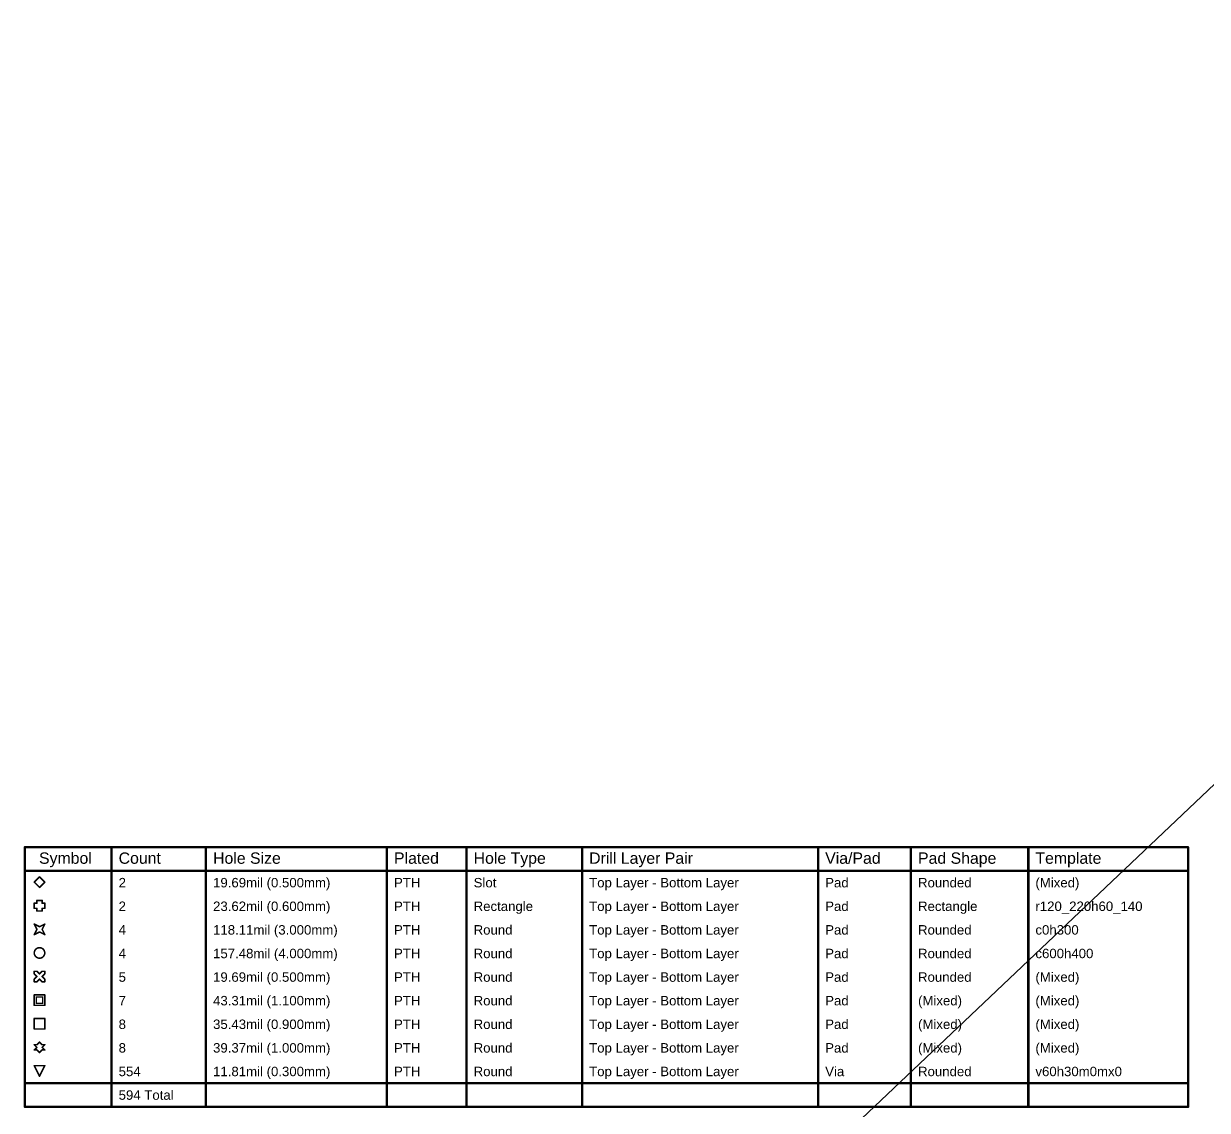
# Model space of a CAD drawing. Header units: inches. Extents: x 0 to 211, y 0 to 201.
# Drawn here: x 0.01 to 7.53, y 5.63 to 12.54 of the extents above; entities that cross this region are included whole.
import ezdxf

# ---------------------------------------------------------------- set-up
doc = ezdxf.new("R2010")
doc.units = ezdxf.units.IN
doc.header["$MEASUREMENT"] = 0
doc.layers.add('Drill Drawing', color=1, linetype='Continuous')
doc.layers.add('Top Solder', color=216, linetype='Continuous')
doc.styles.add('Arial', font='', dxfattribs={"height": 0.2})
doc.styles.get('Arial').set_extended_font_data('Arial')

# ---------------------------------------------------------------- blocks, each defined once
blk = doc.blocks.new('EC21EFA_512_STD_54')
at = {"layer": 'Top Solder'}
blk.add_line((-0.2804, 0.3158), (197.0929, -207.7091), dxfattribs=at)

msp = doc.modelspace()

# ---------------------------------------------------------------- linework, layer by layer
at = {"layer": 'Drill Drawing'}
for points in [[(0.0154, 7.305, 0.015, 0.015, 0), (7.4053, 7.305, 0.015, 0.015, 0)], [(0.0154, 5.655, 0.015, 0.015, 0), (0.0154, 7.305, 0.015, 0.015, 0)], [(0.5662, 5.655, 0.015, 0.015, 0), (0.5662, 7.305, 0.015, 0.015, 0)], [(1.1661, 5.655, 0.015, 0.015, 0), (1.1661, 7.305, 0.015, 0.015, 0)], [(2.3157, 5.655, 0.015, 0.015, 0), (2.3157, 7.305, 0.015, 0.015, 0)], [(2.8216, 5.655, 0.015, 0.015, 0), (2.8216, 7.305, 0.015, 0.015, 0)], [(3.5554, 5.655, 0.015, 0.015, 0), (3.5554, 7.305, 0.015, 0.015, 0)], [(5.055, 5.655, 0.015, 0.015, 0), (5.055, 7.305, 0.015, 0.015, 0)], [(5.6448, 5.655, 0.015, 0.015, 0), (5.6448, 7.305, 0.015, 0.015, 0)], [(6.3906, 5.655, 0.015, 0.015, 0), (6.3906, 7.305, 0.015, 0.015, 0)], [(7.4053, 5.655, 0.015, 0.015, 0), (7.4053, 7.305, 0.015, 0.015, 0)], [(0.0154, 7.155, 0.015, 0.015, 0), (7.4053, 7.155, 0.015, 0.015, 0)], [(0.0752, 7.0833, 0.01, 0.01, 0), (0.1085, 7.1167, 0.01, 0.01, 0)], [(0.0752, 7.0833, 0.01, 0.01, 0), (0.1085, 7.05, 0.01, 0.01, 0)], [(0.1085, 7.1167, 0.01, 0.01, 0), (0.1418, 7.0833, 0.01, 0.01, 0)], [(0.1085, 7.05, 0.01, 0.01, 0), (0.1418, 7.0833, 0.01, 0.01, 0)], [(0.0752, 6.9167, 0.01, 0.01, 0), (0.0752, 6.95, 0.01, 0.01, 0)], [(0.0752, 6.95, 0.01, 0.01, 0), (0.0918, 6.95, 0.01, 0.01, 0)], [(0.0752, 6.9167, 0.01, 0.01, 0), (0.0918, 6.9167, 0.01, 0.01, 0)], [(0.0918, 6.95, 0.01, 0.01, 0), (0.0918, 6.9667, 0.01, 0.01, 0)], [(0.0918, 6.9667, 0.01, 0.01, 0), (0.1252, 6.9667, 0.01, 0.01, 0)], [(0.0918, 6.9, 0.01, 0.01, 0), (0.0918, 6.9167, 0.01, 0.01, 0)], [(0.1252, 6.95, 0.01, 0.01, 0), (0.1252, 6.9667, 0.01, 0.01, 0)], [(0.1252, 6.95, 0.01, 0.01, 0), (0.1418, 6.95, 0.01, 0.01, 0)], [(0.1252, 6.9167, 0.01, 0.01, 0), (0.1418, 6.9167, 0.01, 0.01, 0)], [(0.1252, 6.9, 0.01, 0.01, 0), (0.1252, 6.9167, 0.01, 0.01, 0)], [(0.1418, 6.9167, 0.01, 0.01, 0), (0.1418, 6.95, 0.01, 0.01, 0)], [(0.0918, 6.9, 0.01, 0.01, 0), (0.1252, 6.9, 0.01, 0.01, 0)], [(0.0752, 6.8167, 0.01, 0.01, 0), (0.1085, 6.8, 0.01, 0.01, 0)], [(0.0752, 6.8167, 0.01, 0.01, 0), (0.0918, 6.7833, 0.01, 0.01, 0)], [(0.0752, 6.75, 0.01, 0.01, 0), (0.0918, 6.7833, 0.01, 0.01, 0)], [(0.0752, 6.75, 0.01, 0.01, 0), (0.1085, 6.7667, 0.01, 0.01, 0)], [(0.1085, 6.8, 0.01, 0.01, 0), (0.1418, 6.8167, 0.01, 0.01, 0)], [(0.1085, 6.7667, 0.01, 0.01, 0), (0.1418, 6.75, 0.01, 0.01, 0)], [(0.1252, 6.7833, 0.01, 0.01, 0), (0.1418, 6.8167, 0.01, 0.01, 0)], [(0.1252, 6.7833, 0.01, 0.01, 0), (0.1418, 6.75, 0.01, 0.01, 0)], [(0.0752, 6.5, 0.01, 0.01, 0), (0.0752, 6.5167, 0.01, 0.01, 0)], [(0.0752, 6.5167, 0.01, 0.01, 0), (0.0918, 6.5167, 0.01, 0.01, 0)], [(0.0752, 6.5, 0.01, 0.01, 0), (0.0918, 6.4833, 0.01, 0.01, 0)], [(0.0752, 6.4667, 0.01, 0.01, 0), (0.0918, 6.4833, 0.01, 0.01, 0)], [(0.0752, 6.45, 0.01, 0.01, 0), (0.0752, 6.4667, 0.01, 0.01, 0)], [(0.0918, 6.5167, 0.01, 0.01, 0), (0.1085, 6.5, 0.01, 0.01, 0)], [(0.0918, 6.45, 0.01, 0.01, 0), (0.1085, 6.4667, 0.01, 0.01, 0)], [(0.1085, 6.5, 0.01, 0.01, 0), (0.1252, 6.5167, 0.01, 0.01, 0)], [(0.1085, 6.4667, 0.01, 0.01, 0), (0.1252, 6.45, 0.01, 0.01, 0)], [(0.1252, 6.5167, 0.01, 0.01, 0), (0.1418, 6.5167, 0.01, 0.01, 0)], [(0.1252, 6.4833, 0.01, 0.01, 0), (0.1418, 6.5, 0.01, 0.01, 0)], [(0.1252, 6.4833, 0.01, 0.01, 0), (0.1418, 6.4667, 0.01, 0.01, 0)], [(0.1418, 6.5, 0.01, 0.01, 0), (0.1418, 6.5167, 0.01, 0.01, 0)], [(0.1418, 6.45, 0.01, 0.01, 0), (0.1418, 6.4667, 0.01, 0.01, 0)], [(0.0752, 6.45, 0.01, 0.01, 0), (0.0918, 6.45, 0.01, 0.01, 0)], [(0.1252, 6.45, 0.01, 0.01, 0), (0.1418, 6.45, 0.01, 0.01, 0)], [(0.0752, 6.3667, 0.01, 0.01, 0), (0.1418, 6.3667, 0.01, 0.01, 0)], [(0.0752, 6.3, 0.01, 0.01, 0), (0.0752, 6.3667, 0.01, 0.01, 0)], [(0.0885, 6.3533, 0.01, 0.01, 0), (0.1285, 6.3533, 0.01, 0.01, 0)], [(0.0885, 6.3133, 0.01, 0.01, 0), (0.0885, 6.3533, 0.01, 0.01, 0)], [(0.0885, 6.3133, 0.01, 0.01, 0), (0.1285, 6.3133, 0.01, 0.01, 0)], [(0.1285, 6.3133, 0.01, 0.01, 0), (0.1285, 6.3533, 0.01, 0.01, 0)], [(0.1418, 6.3, 0.01, 0.01, 0), (0.1418, 6.3667, 0.01, 0.01, 0)], [(0.0752, 6.3, 0.01, 0.01, 0), (0.1418, 6.3, 0.01, 0.01, 0)], [(0.0752, 6.2167, 0.01, 0.01, 0), (0.1418, 6.2167, 0.01, 0.01, 0)], [(0.0752, 6.15, 0.01, 0.01, 0), (0.0752, 6.2167, 0.01, 0.01, 0)], [(0.1418, 6.15, 0.01, 0.01, 0), (0.1418, 6.2167, 0.01, 0.01, 0)], [(0.0752, 6.15, 0.01, 0.01, 0), (0.1418, 6.15, 0.01, 0.01, 0)], [(0.0752, 6.05, 0.01, 0.01, 0), (0.0918, 6.0333, 0.01, 0.01, 0)], [(0.0752, 6.05, 0.01, 0.01, 0), (0.0918, 6.05, 0.01, 0.01, 0)], [(0.0752, 6.0167, 0.01, 0.01, 0), (0.0918, 6.0333, 0.01, 0.01, 0)], [(0.0752, 6.0167, 0.01, 0.01, 0), (0.0918, 6.0167, 0.01, 0.01, 0)], [(0.0918, 6.05, 0.01, 0.01, 0), (0.1085, 6.0667, 0.01, 0.01, 0)], [(0.0918, 6.0167, 0.01, 0.01, 0), (0.1085, 6, 0.01, 0.01, 0)], [(0.1085, 6.0667, 0.01, 0.01, 0), (0.1252, 6.05, 0.01, 0.01, 0)], [(0.1085, 6, 0.01, 0.01, 0), (0.1252, 6.0167, 0.01, 0.01, 0)], [(0.1252, 6.05, 0.01, 0.01, 0), (0.1418, 6.05, 0.01, 0.01, 0)], [(0.1252, 6.0333, 0.01, 0.01, 0), (0.1418, 6.05, 0.01, 0.01, 0)], [(0.1252, 6.0333, 0.01, 0.01, 0), (0.1418, 6.0167, 0.01, 0.01, 0)], [(0.1252, 6.0167, 0.01, 0.01, 0), (0.1418, 6.0167, 0.01, 0.01, 0)], [(0.0752, 5.9167, 0.01, 0.01, 0), (0.1418, 5.9167, 0.01, 0.01, 0)], [(0.0752, 5.9167, 0.01, 0.01, 0), (0.1085, 5.85, 0.01, 0.01, 0)], [(0.1085, 5.85, 0.01, 0.01, 0), (0.1418, 5.9167, 0.01, 0.01, 0)], [(0.0154, 5.805, 0.015, 0.015, 0), (7.4053, 5.805, 0.015, 0.015, 0)], [(0.0154, 5.655, 0.015, 0.015, 0), (7.4053, 5.655, 0.015, 0.015, 0)]]:
    msp.add_lwpolyline(points, format="xyseb", dxfattribs=at)
for points in [[(0.0116, 7.305, 0.0075, 0.0075, 1), (0.0191, 7.305, 0.0075, 0.0075, 1)], [(0.0116, 7.305, 0.0075, 0.0075, 1), (0.0191, 7.305, 0.0075, 0.0075, 1)], [(0.5625, 7.305, 0.0075, 0.0075, 1), (0.57, 7.305, 0.0075, 0.0075, 1)], [(1.1623, 7.305, 0.0075, 0.0075, 1), (1.1698, 7.305, 0.0075, 0.0075, 1)], [(2.312, 7.305, 0.0075, 0.0075, 1), (2.3195, 7.305, 0.0075, 0.0075, 1)], [(2.8179, 7.305, 0.0075, 0.0075, 1), (2.8254, 7.305, 0.0075, 0.0075, 1)], [(3.5517, 7.305, 0.0075, 0.0075, 1), (3.5592, 7.305, 0.0075, 0.0075, 1)], [(5.0512, 7.305, 0.0075, 0.0075, 1), (5.0587, 7.305, 0.0075, 0.0075, 1)], [(5.6411, 7.305, 0.0075, 0.0075, 1), (5.6486, 7.305, 0.0075, 0.0075, 1)], [(6.3869, 7.305, 0.0075, 0.0075, 1), (6.3944, 7.305, 0.0075, 0.0075, 1)], [(7.4016, 7.305, 0.0075, 0.0075, 1), (7.4091, 7.305, 0.0075, 0.0075, 1)], [(7.4016, 7.305, 0.0075, 0.0075, 1), (7.4091, 7.305, 0.0075, 0.0075, 1)], [(0.0116, 7.155, 0.0075, 0.0075, 1), (0.0191, 7.155, 0.0075, 0.0075, 1)], [(7.4016, 7.155, 0.0075, 0.0075, 1), (7.4091, 7.155, 0.0075, 0.0075, 1)], [(0.0727, 7.0833, 0.005, 0.005, 1), (0.0777, 7.0833, 0.005, 0.005, 1)], [(0.0727, 7.0833, 0.005, 0.005, 1), (0.0777, 7.0833, 0.005, 0.005, 1)], [(0.106, 7.1167, 0.005, 0.005, 1), (0.111, 7.1167, 0.005, 0.005, 1)], [(0.106, 7.1167, 0.005, 0.005, 1), (0.111, 7.1167, 0.005, 0.005, 1)], [(0.1393, 7.0833, 0.005, 0.005, 1), (0.1443, 7.0833, 0.005, 0.005, 1)], [(0.1393, 7.0833, 0.005, 0.005, 1), (0.1443, 7.0833, 0.005, 0.005, 1)], [(0.106, 7.05, 0.005, 0.005, 1), (0.111, 7.05, 0.005, 0.005, 1)], [(0.106, 7.05, 0.005, 0.005, 1), (0.111, 7.05, 0.005, 0.005, 1)], [(0.0727, 6.95, 0.005, 0.005, 1), (0.0777, 6.95, 0.005, 0.005, 1)], [(0.0727, 6.95, 0.005, 0.005, 1), (0.0777, 6.95, 0.005, 0.005, 1)], [(0.0727, 6.9167, 0.005, 0.005, 1), (0.0777, 6.9167, 0.005, 0.005, 1)], [(0.0727, 6.9167, 0.005, 0.005, 1), (0.0777, 6.9167, 0.005, 0.005, 1)], [(0.0893, 6.9667, 0.005, 0.005, 1), (0.0943, 6.9667, 0.005, 0.005, 1)], [(0.0893, 6.9667, 0.005, 0.005, 1), (0.0943, 6.9667, 0.005, 0.005, 1)], [(0.0893, 6.95, 0.005, 0.005, 1), (0.0943, 6.95, 0.005, 0.005, 1)], [(0.0893, 6.95, 0.005, 0.005, 1), (0.0943, 6.95, 0.005, 0.005, 1)], [(0.0893, 6.9167, 0.005, 0.005, 1), (0.0943, 6.9167, 0.005, 0.005, 1)], [(0.0893, 6.9167, 0.005, 0.005, 1), (0.0943, 6.9167, 0.005, 0.005, 1)], [(0.1227, 6.9667, 0.005, 0.005, 1), (0.1277, 6.9667, 0.005, 0.005, 1)], [(0.1227, 6.9667, 0.005, 0.005, 1), (0.1277, 6.9667, 0.005, 0.005, 1)], [(0.1227, 6.95, 0.005, 0.005, 1), (0.1277, 6.95, 0.005, 0.005, 1)], [(0.1227, 6.95, 0.005, 0.005, 1), (0.1277, 6.95, 0.005, 0.005, 1)], [(0.1227, 6.9167, 0.005, 0.005, 1), (0.1277, 6.9167, 0.005, 0.005, 1)], [(0.1227, 6.9167, 0.005, 0.005, 1), (0.1277, 6.9167, 0.005, 0.005, 1)], [(0.1393, 6.95, 0.005, 0.005, 1), (0.1443, 6.95, 0.005, 0.005, 1)], [(0.1393, 6.95, 0.005, 0.005, 1), (0.1443, 6.95, 0.005, 0.005, 1)], [(0.1393, 6.9167, 0.005, 0.005, 1), (0.1443, 6.9167, 0.005, 0.005, 1)], [(0.1393, 6.9167, 0.005, 0.005, 1), (0.1443, 6.9167, 0.005, 0.005, 1)], [(0.0893, 6.9, 0.005, 0.005, 1), (0.0943, 6.9, 0.005, 0.005, 1)], [(0.0893, 6.9, 0.005, 0.005, 1), (0.0943, 6.9, 0.005, 0.005, 1)], [(0.1227, 6.9, 0.005, 0.005, 1), (0.1277, 6.9, 0.005, 0.005, 1)], [(0.1227, 6.9, 0.005, 0.005, 1), (0.1277, 6.9, 0.005, 0.005, 1)], [(0.0727, 6.8167, 0.005, 0.005, 1), (0.0777, 6.8167, 0.005, 0.005, 1)], [(0.0727, 6.8167, 0.005, 0.005, 1), (0.0777, 6.8167, 0.005, 0.005, 1)], [(0.0893, 6.7833, 0.005, 0.005, 1), (0.0943, 6.7833, 0.005, 0.005, 1)], [(0.0893, 6.7833, 0.005, 0.005, 1), (0.0943, 6.7833, 0.005, 0.005, 1)], [(0.106, 6.8, 0.005, 0.005, 1), (0.111, 6.8, 0.005, 0.005, 1)], [(0.106, 6.8, 0.005, 0.005, 1), (0.111, 6.8, 0.005, 0.005, 1)], [(0.106, 6.7667, 0.005, 0.005, 1), (0.111, 6.7667, 0.005, 0.005, 1)], [(0.106, 6.7667, 0.005, 0.005, 1), (0.111, 6.7667, 0.005, 0.005, 1)], [(0.1227, 6.7833, 0.005, 0.005, 1), (0.1277, 6.7833, 0.005, 0.005, 1)], [(0.1227, 6.7833, 0.005, 0.005, 1), (0.1277, 6.7833, 0.005, 0.005, 1)], [(0.1393, 6.8167, 0.005, 0.005, 1), (0.1443, 6.8167, 0.005, 0.005, 1)], [(0.1393, 6.8167, 0.005, 0.005, 1), (0.1443, 6.8167, 0.005, 0.005, 1)], [(0.0727, 6.75, 0.005, 0.005, 1), (0.0777, 6.75, 0.005, 0.005, 1)], [(0.0727, 6.75, 0.005, 0.005, 1), (0.0777, 6.75, 0.005, 0.005, 1)], [(0.1393, 6.75, 0.005, 0.005, 1), (0.1443, 6.75, 0.005, 0.005, 1)], [(0.1393, 6.75, 0.005, 0.005, 1), (0.1443, 6.75, 0.005, 0.005, 1)], [(0.1418, 6.6333, 0.01, 0.01, 1), (0.0752, 6.6333, 0.01, 0.01, 1)], [(0.0727, 6.6333, 0.005, 0.005, 1), (0.0777, 6.6333, 0.005, 0.005, 1)], [(0.1393, 6.6333, 0.005, 0.005, 1), (0.1443, 6.6333, 0.005, 0.005, 1)], [(0.0727, 6.5167, 0.005, 0.005, 1), (0.0777, 6.5167, 0.005, 0.005, 1)], [(0.0727, 6.5167, 0.005, 0.005, 1), (0.0777, 6.5167, 0.005, 0.005, 1)], [(0.0727, 6.5, 0.005, 0.005, 1), (0.0777, 6.5, 0.005, 0.005, 1)], [(0.0727, 6.5, 0.005, 0.005, 1), (0.0777, 6.5, 0.005, 0.005, 1)], [(0.0727, 6.4667, 0.005, 0.005, 1), (0.0777, 6.4667, 0.005, 0.005, 1)], [(0.0727, 6.4667, 0.005, 0.005, 1), (0.0777, 6.4667, 0.005, 0.005, 1)], [(0.0893, 6.5167, 0.005, 0.005, 1), (0.0943, 6.5167, 0.005, 0.005, 1)], [(0.0893, 6.5167, 0.005, 0.005, 1), (0.0943, 6.5167, 0.005, 0.005, 1)], [(0.0893, 6.4833, 0.005, 0.005, 1), (0.0943, 6.4833, 0.005, 0.005, 1)], [(0.0893, 6.4833, 0.005, 0.005, 1), (0.0943, 6.4833, 0.005, 0.005, 1)], [(0.106, 6.5, 0.005, 0.005, 1), (0.111, 6.5, 0.005, 0.005, 1)], [(0.106, 6.5, 0.005, 0.005, 1), (0.111, 6.5, 0.005, 0.005, 1)], [(0.106, 6.4667, 0.005, 0.005, 1), (0.111, 6.4667, 0.005, 0.005, 1)], [(0.106, 6.4667, 0.005, 0.005, 1), (0.111, 6.4667, 0.005, 0.005, 1)], [(0.1227, 6.5167, 0.005, 0.005, 1), (0.1277, 6.5167, 0.005, 0.005, 1)], [(0.1227, 6.5167, 0.005, 0.005, 1), (0.1277, 6.5167, 0.005, 0.005, 1)], [(0.1227, 6.4833, 0.005, 0.005, 1), (0.1277, 6.4833, 0.005, 0.005, 1)], [(0.1227, 6.4833, 0.005, 0.005, 1), (0.1277, 6.4833, 0.005, 0.005, 1)], [(0.1393, 6.5167, 0.005, 0.005, 1), (0.1443, 6.5167, 0.005, 0.005, 1)], [(0.1393, 6.5167, 0.005, 0.005, 1), (0.1443, 6.5167, 0.005, 0.005, 1)], [(0.1393, 6.5, 0.005, 0.005, 1), (0.1443, 6.5, 0.005, 0.005, 1)], [(0.1393, 6.5, 0.005, 0.005, 1), (0.1443, 6.5, 0.005, 0.005, 1)], [(0.1393, 6.4667, 0.005, 0.005, 1), (0.1443, 6.4667, 0.005, 0.005, 1)], [(0.1393, 6.4667, 0.005, 0.005, 1), (0.1443, 6.4667, 0.005, 0.005, 1)], [(0.0727, 6.45, 0.005, 0.005, 1), (0.0777, 6.45, 0.005, 0.005, 1)], [(0.0727, 6.45, 0.005, 0.005, 1), (0.0777, 6.45, 0.005, 0.005, 1)], [(0.0893, 6.45, 0.005, 0.005, 1), (0.0943, 6.45, 0.005, 0.005, 1)], [(0.0893, 6.45, 0.005, 0.005, 1), (0.0943, 6.45, 0.005, 0.005, 1)], [(0.1227, 6.45, 0.005, 0.005, 1), (0.1277, 6.45, 0.005, 0.005, 1)], [(0.1227, 6.45, 0.005, 0.005, 1), (0.1277, 6.45, 0.005, 0.005, 1)], [(0.1393, 6.45, 0.005, 0.005, 1), (0.1443, 6.45, 0.005, 0.005, 1)], [(0.1393, 6.45, 0.005, 0.005, 1), (0.1443, 6.45, 0.005, 0.005, 1)], [(0.0727, 6.3667, 0.005, 0.005, 1), (0.0777, 6.3667, 0.005, 0.005, 1)], [(0.0727, 6.3667, 0.005, 0.005, 1), (0.0777, 6.3667, 0.005, 0.005, 1)], [(0.086, 6.3533, 0.005, 0.005, 1), (0.091, 6.3533, 0.005, 0.005, 1)], [(0.086, 6.3533, 0.005, 0.005, 1), (0.091, 6.3533, 0.005, 0.005, 1)], [(0.086, 6.3133, 0.005, 0.005, 1), (0.091, 6.3133, 0.005, 0.005, 1)], [(0.086, 6.3133, 0.005, 0.005, 1), (0.091, 6.3133, 0.005, 0.005, 1)], [(0.126, 6.3533, 0.005, 0.005, 1), (0.131, 6.3533, 0.005, 0.005, 1)], [(0.126, 6.3533, 0.005, 0.005, 1), (0.131, 6.3533, 0.005, 0.005, 1)], [(0.126, 6.3133, 0.005, 0.005, 1), (0.131, 6.3133, 0.005, 0.005, 1)], [(0.126, 6.3133, 0.005, 0.005, 1), (0.131, 6.3133, 0.005, 0.005, 1)], [(0.1393, 6.3667, 0.005, 0.005, 1), (0.1443, 6.3667, 0.005, 0.005, 1)], [(0.1393, 6.3667, 0.005, 0.005, 1), (0.1443, 6.3667, 0.005, 0.005, 1)], [(0.0727, 6.3, 0.005, 0.005, 1), (0.0777, 6.3, 0.005, 0.005, 1)], [(0.0727, 6.3, 0.005, 0.005, 1), (0.0777, 6.3, 0.005, 0.005, 1)], [(0.1393, 6.3, 0.005, 0.005, 1), (0.1443, 6.3, 0.005, 0.005, 1)], [(0.1393, 6.3, 0.005, 0.005, 1), (0.1443, 6.3, 0.005, 0.005, 1)], [(0.0727, 6.2167, 0.005, 0.005, 1), (0.0777, 6.2167, 0.005, 0.005, 1)], [(0.0727, 6.2167, 0.005, 0.005, 1), (0.0777, 6.2167, 0.005, 0.005, 1)], [(0.1393, 6.2167, 0.005, 0.005, 1), (0.1443, 6.2167, 0.005, 0.005, 1)], [(0.1393, 6.2167, 0.005, 0.005, 1), (0.1443, 6.2167, 0.005, 0.005, 1)], [(0.0727, 6.15, 0.005, 0.005, 1), (0.0777, 6.15, 0.005, 0.005, 1)], [(0.0727, 6.15, 0.005, 0.005, 1), (0.0777, 6.15, 0.005, 0.005, 1)], [(0.1393, 6.15, 0.005, 0.005, 1), (0.1443, 6.15, 0.005, 0.005, 1)], [(0.1393, 6.15, 0.005, 0.005, 1), (0.1443, 6.15, 0.005, 0.005, 1)], [(0.0727, 6.05, 0.005, 0.005, 1), (0.0777, 6.05, 0.005, 0.005, 1)], [(0.0727, 6.05, 0.005, 0.005, 1), (0.0777, 6.05, 0.005, 0.005, 1)], [(0.0727, 6.0167, 0.005, 0.005, 1), (0.0777, 6.0167, 0.005, 0.005, 1)], [(0.0727, 6.0167, 0.005, 0.005, 1), (0.0777, 6.0167, 0.005, 0.005, 1)], [(0.0893, 6.05, 0.005, 0.005, 1), (0.0943, 6.05, 0.005, 0.005, 1)], [(0.0893, 6.05, 0.005, 0.005, 1), (0.0943, 6.05, 0.005, 0.005, 1)], [(0.0893, 6.0333, 0.005, 0.005, 1), (0.0943, 6.0333, 0.005, 0.005, 1)], [(0.0893, 6.0333, 0.005, 0.005, 1), (0.0943, 6.0333, 0.005, 0.005, 1)], [(0.0893, 6.0167, 0.005, 0.005, 1), (0.0943, 6.0167, 0.005, 0.005, 1)], [(0.0893, 6.0167, 0.005, 0.005, 1), (0.0943, 6.0167, 0.005, 0.005, 1)], [(0.106, 6.0667, 0.005, 0.005, 1), (0.111, 6.0667, 0.005, 0.005, 1)], [(0.106, 6.0667, 0.005, 0.005, 1), (0.111, 6.0667, 0.005, 0.005, 1)], [(0.1227, 6.05, 0.005, 0.005, 1), (0.1277, 6.05, 0.005, 0.005, 1)], [(0.1227, 6.05, 0.005, 0.005, 1), (0.1277, 6.05, 0.005, 0.005, 1)], [(0.1227, 6.0333, 0.005, 0.005, 1), (0.1277, 6.0333, 0.005, 0.005, 1)], [(0.1227, 6.0333, 0.005, 0.005, 1), (0.1277, 6.0333, 0.005, 0.005, 1)], [(0.1227, 6.0167, 0.005, 0.005, 1), (0.1277, 6.0167, 0.005, 0.005, 1)], [(0.1227, 6.0167, 0.005, 0.005, 1), (0.1277, 6.0167, 0.005, 0.005, 1)], [(0.1393, 6.05, 0.005, 0.005, 1), (0.1443, 6.05, 0.005, 0.005, 1)], [(0.1393, 6.05, 0.005, 0.005, 1), (0.1443, 6.05, 0.005, 0.005, 1)], [(0.1393, 6.0167, 0.005, 0.005, 1), (0.1443, 6.0167, 0.005, 0.005, 1)], [(0.1393, 6.0167, 0.005, 0.005, 1), (0.1443, 6.0167, 0.005, 0.005, 1)], [(0.106, 6, 0.005, 0.005, 1), (0.111, 6, 0.005, 0.005, 1)], [(0.106, 6, 0.005, 0.005, 1), (0.111, 6, 0.005, 0.005, 1)], [(0.0727, 5.9167, 0.005, 0.005, 1), (0.0777, 5.9167, 0.005, 0.005, 1)], [(0.0727, 5.9167, 0.005, 0.005, 1), (0.0777, 5.9167, 0.005, 0.005, 1)], [(0.1393, 5.9167, 0.005, 0.005, 1), (0.1443, 5.9167, 0.005, 0.005, 1)], [(0.1393, 5.9167, 0.005, 0.005, 1), (0.1443, 5.9167, 0.005, 0.005, 1)], [(0.0116, 5.805, 0.0075, 0.0075, 1), (0.0191, 5.805, 0.0075, 0.0075, 1)], [(0.106, 5.85, 0.005, 0.005, 1), (0.111, 5.85, 0.005, 0.005, 1)], [(0.106, 5.85, 0.005, 0.005, 1), (0.111, 5.85, 0.005, 0.005, 1)], [(7.4016, 5.805, 0.0075, 0.0075, 1), (7.4091, 5.805, 0.0075, 0.0075, 1)], [(0.0116, 5.655, 0.0075, 0.0075, 1), (0.0191, 5.655, 0.0075, 0.0075, 1)], [(0.0116, 5.655, 0.0075, 0.0075, 1), (0.0191, 5.655, 0.0075, 0.0075, 1)], [(0.5625, 5.655, 0.0075, 0.0075, 1), (0.57, 5.655, 0.0075, 0.0075, 1)], [(1.1623, 5.655, 0.0075, 0.0075, 1), (1.1698, 5.655, 0.0075, 0.0075, 1)], [(2.312, 5.655, 0.0075, 0.0075, 1), (2.3195, 5.655, 0.0075, 0.0075, 1)], [(2.8179, 5.655, 0.0075, 0.0075, 1), (2.8254, 5.655, 0.0075, 0.0075, 1)], [(3.5517, 5.655, 0.0075, 0.0075, 1), (3.5592, 5.655, 0.0075, 0.0075, 1)], [(5.0512, 5.655, 0.0075, 0.0075, 1), (5.0587, 5.655, 0.0075, 0.0075, 1)], [(5.6411, 5.655, 0.0075, 0.0075, 1), (5.6486, 5.655, 0.0075, 0.0075, 1)], [(6.3869, 5.655, 0.0075, 0.0075, 1), (6.3944, 5.655, 0.0075, 0.0075, 1)], [(7.4016, 5.655, 0.0075, 0.0075, 1), (7.4091, 5.655, 0.0075, 0.0075, 1)], [(7.4016, 5.655, 0.0075, 0.0075, 1), (7.4091, 5.655, 0.0075, 0.0075, 1)]]:
    msp.add_lwpolyline(points, format="xyseb", close=True, dxfattribs=at)

# ---------------------------------------------------------------- block references
at = {"rotation": 90}
msp.add_blockref('EC21EFA_512_STD_54', (3.2874, 3.622), dxfattribs=at)

# ---------------------------------------------------------------- texts
at = {"layer": 'Drill Drawing', "style": 'Arial'}
for s, height, p in [('Symbol', 0.072, (0.1054, 7.2)), ('Count', 0.072, (0.6112, 7.2)), ('Hole Size', 0.072, (1.2111, 7.2)), ('Plated', 0.072, (2.3607, 7.2)), ('Hole Type', 0.072, (2.8666, 7.2)), ('Drill Layer Pair', 0.072, (3.6004, 7.2)), ('Via/Pad', 0.072, (5.1, 7.2)), ('Pad Shape', 0.072, (5.6898, 7.2)), ('Template', 0.072, (6.4356, 7.2)), ('2', 0.06, (0.6112, 7.05)), ('19.69mil (0.500mm)', 0.06, (1.2111, 7.05)), ('PTH', 0.06, (2.3607, 7.05)), ('Slot', 0.06, (2.8666, 7.05)), ('Top Layer - Bottom Layer', 0.06, (3.6004, 7.05)), ('Pad', 0.06, (5.1, 7.05)), ('Rounded', 0.06, (5.6898, 7.05)), ('(Mixed)', 0.06, (6.4356, 7.05)), ('2', 0.06, (0.6112, 6.9)), ('23.62mil (0.600mm)', 0.06, (1.2111, 6.9)), ('PTH', 0.06, (2.3607, 6.9)), ('Rectangle', 0.06, (2.8666, 6.9)), ('Top Layer - Bottom Layer', 0.06, (3.6004, 6.9)), ('Pad', 0.06, (5.1, 6.9)), ('Rectangle', 0.06, (5.6898, 6.9)), ('r120_220h60_140', 0.06, (6.4356, 6.9)), ('4', 0.06, (0.6112, 6.75)), ('118.11mil (3.000mm)', 0.06, (1.2111, 6.75)), ('PTH', 0.06, (2.3607, 6.75)), ('Round', 0.06, (2.8666, 6.75)), ('Top Layer - Bottom Layer', 0.06, (3.6004, 6.75)), ('Pad', 0.06, (5.1, 6.75)), ('Rounded', 0.06, (5.6898, 6.75)), ('c0h300', 0.06, (6.4356, 6.75)), ('4', 0.06, (0.6112, 6.6)), ('157.48mil (4.000mm)', 0.06, (1.2111, 6.6)), ('PTH', 0.06, (2.3607, 6.6)), ('Round', 0.06, (2.8666, 6.6)), ('Top Layer - Bottom Layer', 0.06, (3.6004, 6.6)), ('Pad', 0.06, (5.1, 6.6)), ('Rounded', 0.06, (5.6898, 6.6)), ('c600h400', 0.06, (6.4356, 6.6)), ('5', 0.06, (0.6112, 6.45)), ('19.69mil (0.500mm)', 0.06, (1.2111, 6.45)), ('PTH', 0.06, (2.3607, 6.45)), ('Round', 0.06, (2.8666, 6.45)), ('Top Layer - Bottom Layer', 0.06, (3.6004, 6.45)), ('Pad', 0.06, (5.1, 6.45)), ('Rounded', 0.06, (5.6898, 6.45)), ('(Mixed)', 0.06, (6.4356, 6.45)), ('7', 0.06, (0.6112, 6.3)), ('43.31mil (1.100mm)', 0.06, (1.2111, 6.3)), ('PTH', 0.06, (2.3607, 6.3)), ('Round', 0.06, (2.8666, 6.3)), ('Top Layer - Bottom Layer', 0.06, (3.6004, 6.3)), ('Pad', 0.06, (5.1, 6.3)), ('(Mixed)', 0.06, (5.6898, 6.3)), ('(Mixed)', 0.06, (6.4356, 6.3)), ('8', 0.06, (0.6112, 6.15)), ('35.43mil (0.900mm)', 0.06, (1.2111, 6.15)), ('PTH', 0.06, (2.3607, 6.15)), ('Round', 0.06, (2.8666, 6.15)), ('Top Layer - Bottom Layer', 0.06, (3.6004, 6.15)), ('Pad', 0.06, (5.1, 6.15)), ('(Mixed)', 0.06, (5.6898, 6.15)), ('(Mixed)', 0.06, (6.4356, 6.15)), ('8', 0.06, (0.6112, 6)), ('39.37mil (1.000mm)', 0.06, (1.2111, 6)), ('PTH', 0.06, (2.3607, 6)), ('Round', 0.06, (2.8666, 6)), ('Top Layer - Bottom Layer', 0.06, (3.6004, 6)), ('Pad', 0.06, (5.1, 6)), ('(Mixed)', 0.06, (5.6898, 6)), ('(Mixed)', 0.06, (6.4356, 6)), ('554', 0.06, (0.6112, 5.85)), ('11.81mil (0.300mm)', 0.06, (1.2111, 5.85)), ('PTH', 0.06, (2.3607, 5.85)), ('Round', 0.06, (2.8666, 5.85)), ('Top Layer - Bottom Layer', 0.06, (3.6004, 5.85)), ('Via', 0.06, (5.1, 5.85)), ('Rounded', 0.06, (5.6898, 5.85)), ('v60h30m0mx0', 0.06, (6.4356, 5.85)), ('594 Total', 0.06, (0.6112, 5.7))]:
    msp.add_text(s, height=height, dxfattribs=at).set_placement(p)

doc.saveas('drawing.dxf')
